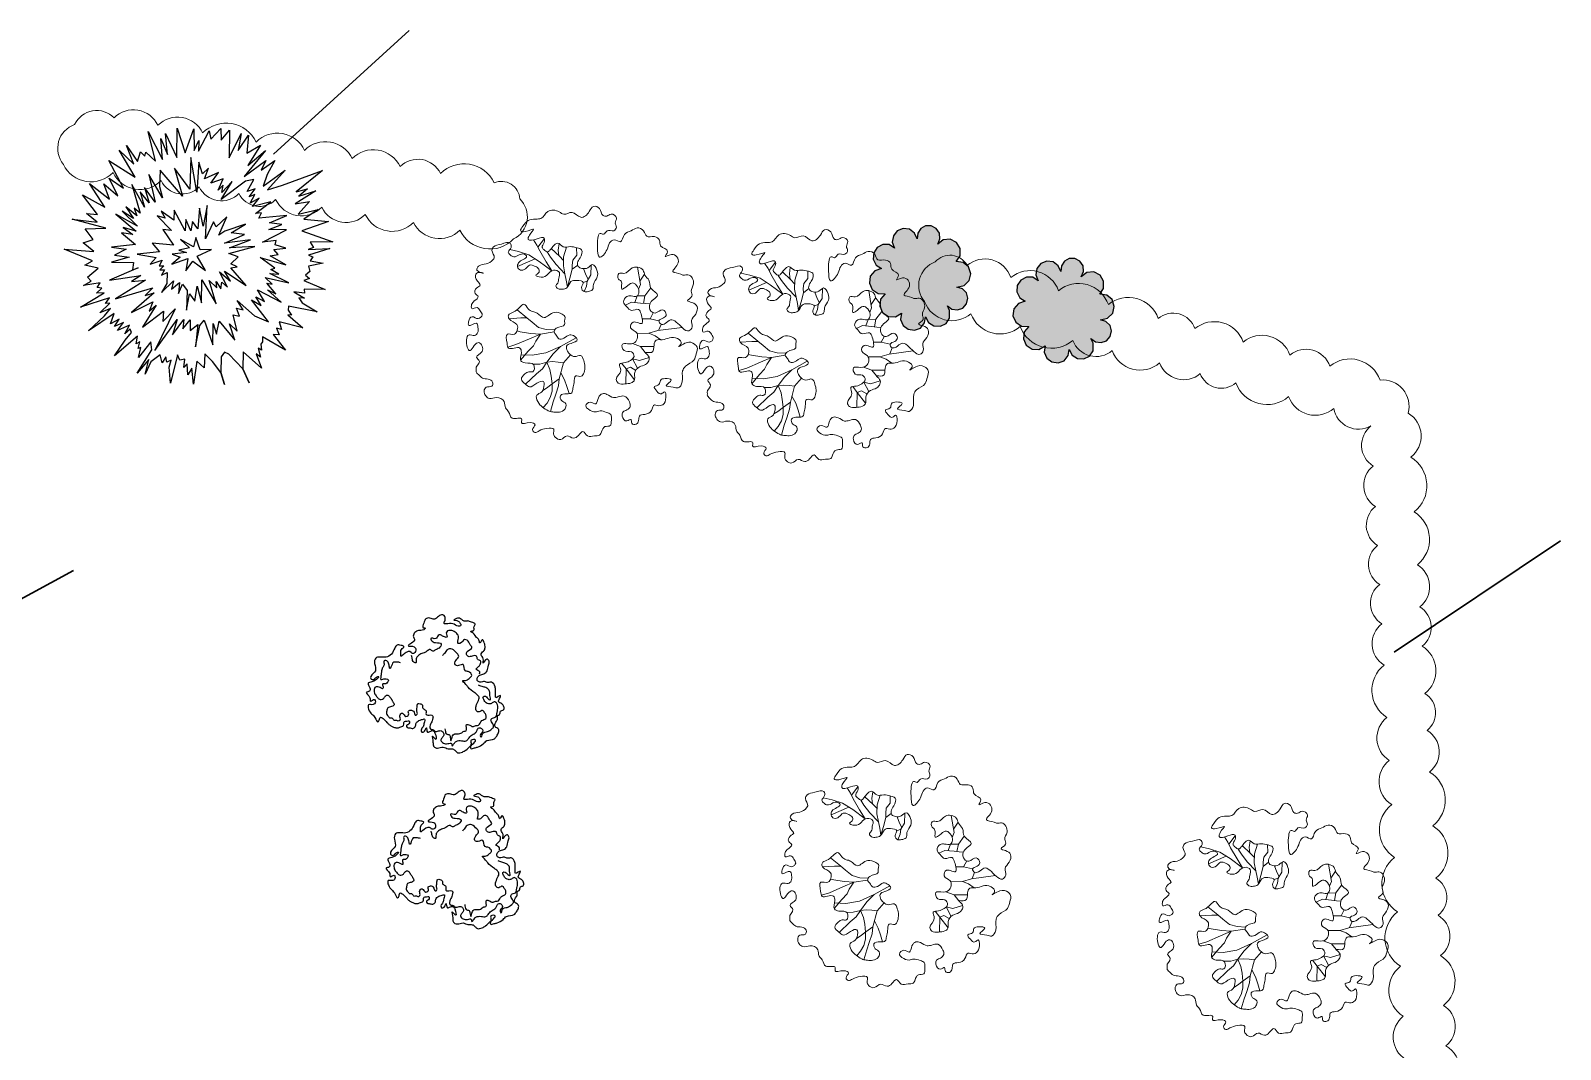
# Model space of a CAD drawing. Header units: metres. Extents: x 180 to 3220, y 13789 to 15035.
# Drawn here: x 735.96 to 752.69, y 14627.31 to 14638.44 of the extents above; entities that cross this region are included whole.
import ezdxf

# ---------------------------------------------------------------- set-up
doc = ezdxf.new("R2010")
doc.units = ezdxf.units.M
doc.header["$MEASUREMENT"] = 0
for name, color, linetype in [('!!!_1. Дендра_выноски_сохранить', 7, 'Continuous'), ('04 Дендроплан (существующие растения)', 7, 'Continuous'), ('04 Дендроплан (удаление)', 240, 'Continuous'), ('04 План (существующие кустарники)', 7, 'Continuous')]:
    doc.layers.add(name, color=color, linetype=linetype)

# ---------------------------------------------------------------- blocks, each defined once
blk = doc.blocks.new('A$Cb4aaf1f0')
at = {"layer": '04 Дендроплан (удаление)'}
h = blk.add_hatch(color=0, dxfattribs=at)
h.dxf.hatch_style = 1
h.paths.add_polyline_path([(0.394, 0.178), (0.394, 0.178), (0.436, 0.242), (0.436, 0.32), (0.397, 0.387), (0.33, 0.422), (0.253, 0.414), (0.192, 0.37), (0.217, 0.426), (0.211, 0.489), (0.177, 0.539), (0.122, 0.568), (0.06, 0.568), (0.008, 0.54), (-0.026, 0.489), (-0.033, 0.426), (-0.06, 0.49), (-0.116, 0.532), (-0.185, 0.541), (-0.25, 0.515), (-0.293, 0.46), (-0.304, 0.39), (-0.279, 0.326), (-0.339, 0.363), (-0.408, 0.366), (-0.47, 0.333), (-0.508, 0.273), (-0.512, 0.204), (-0.48, 0.14), (-0.423, 0.102), (-0.496, 0.077), (-0.545, 0.018), (-0.555, -0.058), (-0.523, -0.128), (-0.46, -0.17), (-0.383, -0.173), (-0.432, -0.233), (-0.441, -0.309), (-0.41, -0.379), (-0.346, -0.421), (-0.271, -0.424), (-0.203, -0.385), (-0.213, -0.455), (-0.185, -0.52), (-0.131, -0.562), (-0.061, -0.573), (0.004, -0.548), (0.048, -0.493), (0.06, -0.425), (0.093, -0.486), (0.151, -0.524), (0.221, -0.528), (0.283, -0.497), (0.322, -0.44), (0.322, -0.358), (0.298, -0.306), (0.348, -0.343), (0.409, -0.351), (0.467, -0.33), (0.508, -0.284), (0.522, -0.223), (0.506, -0.164), (0.462, -0.119), (0.403, -0.1), (0.48, -0.084), (0.535, -0.03), (0.553, 0.044), (0.53, 0.119), (0.47, 0.168)])
at = {"layer": '04 Дендроплан (удаление)', "flags": 128}
blk.add_lwpolyline([(0.394, 0.178), (0.394, 0.178), (0.436, 0.242), (0.436, 0.32), (0.397, 0.387), (0.33, 0.422), (0.253, 0.414), (0.192, 0.37), (0.217, 0.426), (0.211, 0.489), (0.177, 0.539), (0.122, 0.568), (0.06, 0.568), (0.008, 0.54), (-0.026, 0.489), (-0.033, 0.426), (-0.06, 0.49), (-0.116, 0.532), (-0.185, 0.541), (-0.25, 0.515), (-0.293, 0.46), (-0.304, 0.39), (-0.279, 0.326), (-0.339, 0.363), (-0.408, 0.366), (-0.47, 0.333), (-0.508, 0.273), (-0.512, 0.204), (-0.48, 0.14), (-0.423, 0.102), (-0.496, 0.077), (-0.545, 0.018), (-0.555, -0.058), (-0.523, -0.128), (-0.46, -0.17), (-0.383, -0.173), (-0.432, -0.233), (-0.441, -0.309), (-0.41, -0.379), (-0.346, -0.421), (-0.271, -0.424), (-0.203, -0.385), (-0.213, -0.455), (-0.185, -0.52), (-0.131, -0.562), (-0.061, -0.573), (0.004, -0.548), (0.048, -0.493), (0.06, -0.425), (0.093, -0.486), (0.151, -0.524), (0.221, -0.528), (0.283, -0.497), (0.322, -0.44), (0.322, -0.358), (0.298, -0.306), (0.348, -0.343), (0.409, -0.351), (0.467, -0.33), (0.508, -0.284), (0.522, -0.223), (0.506, -0.164), (0.462, -0.119), (0.403, -0.1), (0.48, -0.084), (0.535, -0.03), (0.553, 0.044), (0.53, 0.119), (0.47, 0.168)], close=True, dxfattribs=at)
blk = doc.blocks.new('Лиственное дерево существующее')
at = {"color": 114, "lineweight": 0}
for p, q in [((-0.799, 1.368), (-0.859, 1.458)), ((-0.751, 1.267), (-0.799, 1.368)), ((-0.782, 1.333), (-0.669, 1.479)), ((-0.427, 1.275), (-0.411, 1.393)), ((-1.275, 1.287), (-1.119, 1.252)), ((-0.829, 1.124), (-1.138, 0.99)), ((-1.119, 1.252), (-0.938, 1.195)), ((-0.938, 1.195), (-0.761, 1.08)), ((-0.761, 1.08), (-0.541, 0.917)), ((-0.639, 1.076), (-0.751, 1.267)), ((-0.541, 0.917), (-0.639, 1.076)), ((-0.62, 1.247), (-0.563, 1.155)), ((-0.563, 1.155), (-0.46, 1.026)), ((-0.403, 1.17), (-0.548, 1.306)), ((-0.415, 1.181), (-0.427, 1.275)), ((-0.334, 1.1), (-0.403, 1.17)), ((-0.337, 1.006), (-0.332, 1.162)), ((-0.332, 1.162), (-0.28, 1.33)), ((-0.183, 1.016), (-0.173, 1.105)), ((-0.173, 1.105), (-0.103, 1.192)), ((-0.103, 1.192), (-0.105, 1.321)), ((-0.46, 1.026), (-0.309, 0.866)), ((-0.309, 0.866), (-0.337, 1.006)), ((-0.285, 0.754), (-0.309, 0.866)), ((-0.221, 0.786), (-0.18, 0.943)), ((-0.18, 0.943), (-0.183, 1.016)), ((-0.18, 0.943), (-0.086, 1.015)), ((0.058, 0.845), (0.018, 0.955)), ((0.098, 0.768), (0.058, 0.845)), ((0.08, 0.738), (0.145, 0.845)), ((0.145, 0.845), (0.151, 1.018)), ((1.012, 0.68), (0.961, 0.98)), ((1.002, 0.737), (1.083, 0.859)), ((-0.266, 0.631), (-0.285, 0.754)), ((-0.266, 0.631), (-0.221, 0.786)), ((0.011, 0.712), (0.08, 0.738)), ((0.027, 0.553), (0.067, 0.65)), ((0.067, 0.65), (0.08, 0.738)), ((0.98, 0.595), (1.012, 0.68)), ((1.191, 0.617), (1.088, 0.479)), ((0.748, 0.317), (0.854, 0.368)), ((0.854, 0.368), (1.012, 0.353)), ((0.912, 0.363), (0.952, 0.477)), ((1.088, 0.479), (0.952, 0.477)), ((1.012, 0.353), (1.103, 0.344)), ((1.088, 0.479), (1.064, 0.348)), ((1.103, 0.344), (1.176, 0.338)), ((-1.081, 0.093), (-1.287, 0.08)), ((-0.976, 0.096), (-1.147, 0.235)), ((-0.973, 0.093), (-1.081, 0.093)), ((-0.885, 0.021), (-0.976, 0.096)), ((-0.772, -0.073), (-0.885, 0.021)), ((1.044, 0.078), (1.18, 0.078)), ((1.18, 0.078), (1.236, 0.183)), ((1.18, 0.078), (1.336, 0.043)), ((-1.091, -0.147), (-1.147, -0.134)), ((-0.91, -0.179), (-1.091, -0.147)), ((-0.739, -0.188), (-0.931, -0.27)), ((-0.739, -0.188), (-0.91, -0.179)), ((-0.739, -0.188), (-0.821, -0.312)), ((-0.638, -0.11), (-0.772, -0.073)), ((-0.5, -0.151), (-0.739, -0.188)), ((-0.489, -0.116), (-0.638, -0.11)), ((-0.113, -0.252), (-0.386, -0.406)), ((0.953, -0.18), (1.158, -0.176)), ((1.158, -0.176), (1.317, -0.128)), ((1.158, -0.176), (1.267, -0.218)), ((1.267, -0.218), (1.367, -0.287)), ((1.317, -0.128), (1.739, -0.074)), ((1.328, -0.127), (1.373, -0.019)), ((-1.169, -0.374), (-1.309, -0.418)), ((-0.931, -0.27), (-1.169, -0.374)), ((-0.95, -0.489), (-1.084, -0.647)), ((-0.86, -0.395), (-0.95, -0.489)), ((-0.641, -0.519), (-0.882, -0.56)), ((-0.821, -0.312), (-0.86, -0.395)), ((-0.386, -0.406), (-0.641, -0.519)), ((-0.514, -0.534), (-0.624, -0.681)), ((-0.386, -0.406), (-0.514, -0.534)), ((0.87, -0.356), (1.013, -0.408)), ((1.013, -0.408), (1.247, -0.408)), ((1.013, -0.408), (1.096, -0.512)), ((-0.882, -0.56), (-1.076, -0.551)), ((-0.75, -0.714), (-0.864, -0.716)), ((-0.699, -0.796), (-0.804, -0.883)), ((-0.624, -0.681), (-0.75, -0.714)), ((-0.624, -0.681), (-0.699, -0.796)), ((-0.525, -0.67), (-0.624, -0.681)), ((-0.624, -0.681), (-0.572, -0.807)), ((-0.427, -0.678), (-0.525, -0.67)), ((-0.335, -0.691), (-0.427, -0.678)), ((-0.335, -0.691), (-0.408, -0.969)), ((-0.212, -0.551), (-0.335, -0.691)), ((0.682, -0.698), (0.762, -0.798)), ((0.762, -0.798), (0.755, -1.059)), ((0.762, -0.798), (0.835, -0.77)), ((0.762, -0.798), (0.907, -0.988)), ((0.835, -0.77), (0.929, -0.824)), ((0.873, -0.622), (0.961, -0.786)), ((0.873, -0.622), (0.993, -0.651)), ((0.993, -0.651), (1.163, -0.596)), ((-0.804, -0.883), (-0.997, -1.067)), ((-0.532, -1.058), (-0.629, -1.132)), ((-0.572, -0.807), (-0.55, -0.923)), ((-0.55, -0.923), (-0.535, -1.06)), ((-0.535, -1.06), (-0.535, -1.187)), ((-0.408, -0.969), (-0.532, -1.058)), ((-0.408, -0.969), (-0.422, -1.093)), ((-0.381, -0.865), (-0.316, -0.99)), ((-0.316, -0.99), (-0.275, -1.107)), ((-0.629, -1.132), (-0.696, -1.173)), ((-0.566, -1.298), (-0.622, -1.395)), ((-0.535, -1.187), (-0.566, -1.298)), ((-0.47, -1.242), (-0.515, -1.373)), ((-0.422, -1.093), (-0.47, -1.242)), ((-0.275, -1.107), (-0.238, -1.23)), ((-0.622, -1.395), (-0.691, -1.474)), ((-0.515, -1.373), (-0.564, -1.545))]:
    blk.add_line(p, q, dxfattribs=at)
for points, knots in [([(-1.863, -0.802), (-1.881, -0.757), (-1.747, -0.684), (-1.911, -0.574), (-1.692, -0.517), (-1.79, -0.294), (-1.907, -0.385), (-1.984, -0.55), (-2.059, -0.321), (-1.999, -0.175), (-1.894, -0.235), (-1.819, -0.16), (-1.828, -0.083), (-1.849, 0.055), (-2.007, -0.094), (-1.999, 0.047), (-1.938, 0.153), (-1.832, 0.046), (-1.733, 0.144), (-1.793, 0.214), (-1.838, 0.303), (-1.955, 0.22), (-1.946, 0.341), (-1.898, 0.392), (-1.788, 0.464), (-1.907, 0.519), (-1.872, 0.623), (-1.76, 0.663), (-1.864, 0.745), (-1.889, 0.84), (-1.824, 0.904), (-1.659, 0.854), (-1.891, 0.903), (-1.808, 1.034), (-1.683, 1.022), (-1.589, 1.081), (-1.522, 1.172), (-1.609, 1.251), (-1.548, 1.37), (-1.423, 1.371), (-1.266, 1.445), (-1.233, 1.311), (-1.326, 1.255), (-1.263, 1.188), (-1.194, 1.144), (-1.114, 1.199), (-1.035, 1.222), (-0.951, 1.163), (-1.052, 1.106), (-1.123, 1.075), (-1.151, 0.983), (-1.088, 0.91), (-0.99, 0.942), (-0.937, 1.041), (-0.833, 0.999), (-0.758, 0.957), (-0.756, 0.875), (-0.858, 0.837), (-0.695, 0.783), (-0.611, 0.852), (-0.527, 0.951), (-0.375, 0.902), (-0.426, 0.79), (-0.418, 0.708), (-0.488, 0.654), (-0.425, 0.592), (-0.354, 0.593), (-0.251, 0.613), (-0.225, 0.746), (-0.105, 0.754), (0.053, 0.733), (-0.044, 0.628), (0.019, 0.538), (0.099, 0.557), (0.195, 0.575), (0.173, 0.707), (0.273, 0.796), (0.262, 0.925), (0.181, 1.071), (0.093, 0.951), (-0.002, 0.952), (-0.083, 0.981), (-0.098, 1.072), (-0.033, 1.146), (0.02, 1.288), (-0.113, 1.322), (-0.213, 1.354), (-0.344, 1.304), (-0.427, 1.44), (-0.522, 1.344), (-0.56, 1.288), (-0.617, 1.228), (-0.671, 1.281), (-0.73, 1.337), (-0.664, 1.401), (-0.662, 1.525), (-0.806, 1.471), (-0.975, 1.423), (-0.933, 1.56), (-0.796, 1.69), (-0.974, 1.592), (-1.114, 1.604), (-1.027, 1.718), (-0.966, 1.811), (-0.835, 1.824), (-0.696, 1.818), (-0.625, 1.999), (-0.435, 1.978), (-0.317, 1.874), (-0.169, 1.993), (-0.037, 1.791), (0.118, 1.927), (0.171, 2.072), (0.331, 2.017), (0.32, 1.881), (0.433, 1.862), (0.5, 1.939), (0.63, 1.849), (0.551, 1.757), (0.61, 1.682), (0.54, 1.583), (0.423, 1.658), (0.38, 1.528), (0.285, 1.601), (0.255, 1.442), (0.259, 1.344), (0.267, 1.066), (0.442, 1.277), (0.452, 1.397), (0.554, 1.491), (0.691, 1.367), (0.706, 1.583), (0.847, 1.604), (0.949, 1.69), (1.08, 1.634), (1.107, 1.482), (1.251, 1.539), (1.364, 1.464), (1.332, 1.318), (1.543, 1.296), (1.4, 1.122), (1.6, 1.263), (1.746, 1.049), (1.497, 0.884), (1.694, 0.879), (1.77, 0.828), (1.885, 0.882), (1.984, 0.691), (1.87, 0.579), (1.951, 0.461), (1.781, 0.392), (1.935, 0.365), (2.026, 0.299), (1.993, 0.151), (1.874, 0.063), (1.942, -0.057), (1.852, -0.164), (1.705, -0.058), (1.57, 0.123), (1.46, -0.006), (1.368, -0.037), (1.309, 0.063), (1.418, 0.081), (1.488, 0.156), (1.387, 0.288), (1.293, 0.151), (1.168, 0.211), (1.158, 0.338), (1.232, 0.414), (1.37, 0.508), (1.152, 0.589), (1.19, 0.754), (1.08, 0.827), (1.07, 0.942), (0.965, 0.989), (0.834, 0.976), (0.764, 0.841), (0.611, 0.902), (0.608, 0.768), (0.711, 0.734), (0.641, 0.537), (0.789, 0.661), (0.881, 0.732), (0.967, 0.639), (0.997, 0.553), (0.953, 0.449), (0.855, 0.484), (0.758, 0.479), (0.688, 0.371), (0.775, 0.293), (0.847, 0.19), (0.983, 0.282), (1.029, 0.149), (1.046, 0.081), (1.054, -0.055), (0.876, 0.088), (0.805, -0.111), (0.954, -0.136), (0.971, -0.254), (0.916, -0.36), (0.806, -0.365), (0.663, -0.342), (0.715, -0.526), (0.851, -0.462), (0.924, -0.585), (0.833, -0.657), (0.756, -0.694), (0.608, -0.696), (0.717, -0.859), (0.553, -0.942), (0.629, -1.071), (0.741, -1.059), (0.834, -1.056), (0.93, -0.996), (0.884, -0.867), (0.981, -0.75), (1.119, -0.739), (1.208, -0.591), (1.044, -0.489), (1.259, -0.545), (1.236, -0.392), (1.278, -0.271), (1.407, -0.301), (1.52, -0.244), (1.647, -0.243), (1.757, -0.342), (1.628, -0.447), (1.834, -0.304), (1.938, -0.341), (2.024, -0.427), (1.983, -0.534), (1.959, -0.679), (1.81, -0.72), (1.719, -0.862), (1.775, -0.997), (1.685, -1.157), (1.583, -1.102), (1.385, -1.113), (1.618, -0.979), (1.443, -0.96), (1.345, -0.98), (1.358, -1.093), (1.215, -1.09), (1.3, -1.192), (1.368, -1.263), (1.45, -1.161), (1.466, -1.327), (1.427, -1.431), (1.321, -1.45), (1.23, -1.407), (1.216, -1.557), (1.107, -1.596), (0.975, -1.601), (0.989, -1.703), (0.947, -1.778), (0.841, -1.769), (0.866, -1.645), (0.75, -1.749), (0.684, -1.637), (0.696, -1.538), (0.781, -1.521), (0.846, -1.457), (0.816, -1.355), (0.745, -1.251), (0.631, -1.287), (0.523, -1.314), (0.445, -1.241), (0.335, -1.218), (0.262, -1.295), (0.252, -1.455), (0.133, -1.345), (0.026, -1.44), (0.118, -1.522), (0.208, -1.565), (0.318, -1.52), (0.405, -1.554), (0.514, -1.588), (0.498, -1.691), (0.507, -1.814), (0.369, -1.786), (0.336, -1.883), (0.301, -1.974), (0.195, -1.957), (0.081, -2.01), (0.01, -1.844), (-0.069, -1.968), (-0.163, -2.035), (-0.279, -1.927), (-0.37, -2.065), (-0.477, -2.008), (-0.522, -1.934), (-0.473, -1.822), (-0.649, -1.838), (-0.74, -1.86), (-0.831, -1.93), (-0.905, -1.848), (-0.791, -1.771), (-0.94, -1.709), (-1.095, -1.791), (-1.036, -1.621), (-1.266, -1.715), (-1.272, -1.547), (-1.369, -1.482), (-1.348, -1.343), (-1.503, -1.274), (-1.621, -1.34), (-1.705, -1.268), (-1.734, -1.19), (-1.693, -1.089), (-1.578, -1.13), (-1.56, -1.01), (-1.655, -0.965), (-1.758, -0.976), (-1.811, -0.902), (-1.875, -0.857), (-1.857, -0.816), (-1.863, -0.802)], [0, 0, 0, 0, 0.144623, 0.231167, 0.368861, 0.533358, 0.626687, 0.740408, 0.935226, 1.031861, 1.128241, 1.198256, 1.294402, 1.368689, 1.507955, 1.574673, 1.679777, 1.79119, 1.883627, 1.959993, 2.039207, 2.131319, 2.201489, 2.277769, 2.379891, 2.45347, 2.54984, 2.629417, 2.713756, 2.836131, 2.877797, 2.974434, 3.098533, 3.174839, 3.310795, 3.448506, 3.489216, 3.62255, 3.689433, 3.833718, 3.988827, 4.05943, 4.152735, 4.217846, 4.281087, 4.383199, 4.466591, 4.525335, 4.60464, 4.706041, 4.777196, 4.850967, 4.941557, 5.035937, 5.13954, 5.219117, 5.28068, 5.339424, 5.435055, 5.564599, 5.681514, 5.792988, 5.892227, 5.976975, 6.036908, 6.095646, 6.173749, 6.252212, 6.380922, 6.484525, 6.602635, 6.692872, 6.777965, 6.844717, 6.928444, 7.02051, 7.167213, 7.282, 7.407383, 7.507264, 7.609206, 7.678412, 7.741177, 7.842553, 7.980652, 8.063007, 8.187574, 8.307662, 8.420868, 8.524456, 8.606097, 8.65359, 8.733663, 8.78115, 8.875736, 8.947733, 9.070923, 9.223371, 9.297752, 9.425798, 9.577891, 9.656402, 9.742281, 9.880076, 10.010368, 10.101704, 10.271449, 10.469408, 10.556507, 10.704089, 10.878467, 11.055291, 11.171089, 11.284149, 11.417731, 11.482645, 11.567427, 11.68373, 11.77169, 11.843492, 11.921933, 12.039354, 12.124248, 12.185085, 12.279334, 12.442083, 12.611011, 12.797738, 12.921046, 13.015017, 13.129765, 13.27535, 13.406716, 13.521304, 13.644281, 13.753137, 13.886642, 13.991763, 14.093139, 14.248215, 14.338926, 14.451134, 14.636917, 14.813923, 14.953979, 15.006047, 15.083831, 15.270441, 15.402543, 15.48891, 15.598301, 15.682028, 15.794092, 15.927518, 16.058446, 16.173604, 16.260996, 16.378012, 16.633999, 16.747204, 16.817387, 16.885538, 16.980265, 17.054418, 17.157369, 17.299589, 17.380857, 17.502298, 17.608515, 17.708493, 17.875073, 18.018008, 18.132164, 18.220812, 18.330672, 18.42764, 18.594846, 18.685597, 18.781631, 18.83834, 18.974753, 19.095535, 19.196942, 19.302834, 19.396624, 19.471771, 19.573189, 19.64865, 19.757506, 19.853667, 19.959896, 20.083661, 20.173311, 20.285247, 20.335982, 20.497146, 20.604648, 20.73546, 20.822811, 20.919446, 21.052361, 21.138111, 21.251311, 21.378508, 21.468801, 21.559641, 21.663684, 21.760796, 21.866457, 22.044178, 22.114637, 22.23047, 22.341438, 22.400666, 22.529106, 22.668332, 22.783263, 22.938439, 23.01956, 23.126312, 23.267144, 23.355432, 23.45979, 23.589203, 23.728577, 23.835857, 23.898351, 24.043906, 24.189962, 24.256212, 24.371649, 24.490581, 24.67199, 24.766696, 24.956099, 25.083087, 25.169948, 25.292933, 25.419422, 25.526836, 25.615518, 25.691414, 25.778638, 25.869312, 25.961297, 26.024928, 26.121298, 26.263466, 26.360434, 26.407027, 26.517617, 26.650303, 26.74818, 26.826653, 26.905094, 26.978885, 27.046871, 27.126191, 27.241376, 27.314599, 27.389769, 27.472839, 27.551312, 27.683547, 27.788448, 27.871841, 27.999501, 28.077604, 28.175679, 28.291585, 28.394565, 28.492933, 28.567087, 28.697918, 28.77954, 28.894137, 28.975271, 29.07451, 29.169691, 29.264917, 29.370694, 29.435998, 29.525045, 29.645134, 29.756428, 29.862319, 29.956635, 30.074745, 30.200153, 30.306664, 30.366297, 30.449133, 30.570729, 30.713328, 30.79014, 30.852634, 30.945669, 31.037541, 31.189615, 31.243213, 31.410359, 31.536232, 31.621622, 31.733558, 31.886269, 32.00739, 32.09115, 32.172123, 32.250875, 32.347965, 32.418568, 32.512539, 32.612542, 32.705135, 32.769699, 32.813194, 32.813194, 32.813194, 32.813194]), ([(-0.602, -1.531), (-0.637, -1.511), (-0.708, -1.467), (-0.788, -1.386), (-0.835, -1.244), (-0.712, -1.219), (-0.678, -1.13), (-0.654, -0.981), (-0.819, -1.048), (-0.915, -1.145), (-1.007, -1.056), (-1.104, -0.978), (-1.018, -0.888), (-0.949, -0.836), (-0.841, -0.875), (-0.83, -0.671), (-0.981, -0.711), (-1.12, -0.654), (-1.057, -0.535), (-1.096, -0.37), (-1.312, -0.5), (-1.319, -0.325), (-1.366, -0.145), (-1.189, -0.222), (-1.133, -0.117), (-1.133, 0.017), (-1.282, 0.029), (-1.313, 0.162), (-1.188, 0.195), (-1.12, 0.258), (-1.017, 0.368), (-0.96, 0.246), (-0.88, 0.2), (-0.773, 0.186), (-0.694, 0.064), (-0.588, 0.147), (-0.489, 0.209), (-0.378, 0.177), (-0.291, 0.112), (-0.324, 0.045), (-0.292, -0.066), (-0.449, -0.048), (-0.518, -0.154), (-0.453, -0.207), (-0.425, -0.292), (-0.309, -0.266), (-0.239, -0.183), (-0.144, -0.218), (-0.058, -0.305), (-0.195, -0.348), (-0.301, -0.387), (-0.272, -0.491), (-0.218, -0.55), (-0.136, -0.606), (-0.023, -0.531), (0.024, -0.659), (0.046, -0.756), (0.034, -0.851), (-0.017, -0.955), (-0.152, -0.883), (-0.141, -1.045), (-0.171, -1.124), (-0.178, -1.235), (-0.287, -1.228), (-0.413, -1.238), (-0.379, -1.369), (-0.286, -1.387), (-0.29, -1.469), (-0.332, -1.538), (-0.429, -1.563), (-0.519, -1.55), (-0.579, -1.545), (-0.602, -1.531)], [0, 0, 0, 0, 0.119147, 0.244704, 0.355195, 0.456841, 0.525213, 0.64652, 0.761794, 0.906015, 0.999107, 1.102214, 1.21292, 1.287506, 1.35766, 1.479239, 1.62773, 1.713089, 1.858081, 1.936445, 2.136108, 2.227757, 2.383509, 2.506371, 2.592801, 2.687321, 2.856666, 2.919037, 3.017629, 3.155387, 3.246677, 3.353704, 3.442539, 3.52579, 3.669986, 3.756325, 3.869148, 4.011227, 4.081037, 4.138722, 4.206699, 4.365743, 4.440415, 4.505889, 4.585073, 4.671725, 4.788569, 4.878809, 4.948708, 5.073582, 5.166391, 5.253695, 5.327262, 5.415765, 5.519566, 5.621336, 5.725491, 5.831081, 5.911981, 6.005594, 6.125346, 6.227321, 6.306075, 6.391977, 6.508685, 6.596002, 6.686109, 6.737432, 6.809051, 6.915906, 7.005912, 7.085383, 7.085383, 7.085383, 7.085383])]:
    blk.add_open_spline(points, degree=3, knots=knots, dxfattribs=at)
blk = doc.blocks.new('Ель существующая на участке')
at = {"color": 114}
for p, q in [((-0.45, 1.669), (-0.445, 2.184)), ((-0.445, 2.184), (-0.306, 1.755)), ((-0.306, 1.755), (-0.154, 2.172)), ((-0.154, 2.172), (-0.149, 1.793)), ((0.143, 1.993), (0.32, 2.176)), ((0.32, 2.176), (0.325, 1.974)), ((0.325, 1.974), (0.467, 2.151)), ((0.467, 2.151), (0.464, 1.664)), ((-1.333, 1.879), (-1.139, 1.603)), ((-1.206, 1.556), (-1.333, 1.879)), ((-0.954, 2.125), (-0.702, 1.636)), ((-0.824, 1.608), (-0.954, 2.125)), ((-0.733, 2.004), (-0.616, 1.724)), ((-0.702, 1.636), (-0.733, 2.004)), ((-0.65, 2.092), (-0.45, 1.669)), ((-0.616, 1.724), (-0.65, 2.092)), ((-0.149, 1.793), (-0.066, 1.965)), ((-0.074, 1.78), (0.112, 2.139)), ((-0.066, 1.965), (-0.074, 1.78)), ((0.112, 2.139), (0.143, 1.993)), ((0.464, 1.664), (0.671, 2.09)), ((0.671, 2.09), (0.622, 1.794)), ((0.622, 1.794), (0.804, 2.062)), ((0.804, 2.062), (0.771, 1.744)), ((0.771, 1.744), (1.012, 1.885)), ((1.012, 1.885), (0.79, 1.528)), ((-1.644, 1.621), (-1.179, 1.325)), ((-1.386, 1.137), (-1.644, 1.621)), ((-1.458, 1.799), (-1.206, 1.556)), ((-1.179, 1.325), (-1.458, 1.799)), ((-1.139, 1.603), (-1.09, 1.769)), ((-1.09, 1.769), (-1.009, 1.694)), ((-1.009, 1.694), (-0.993, 1.763)), ((-0.993, 1.763), (-0.824, 1.608)), ((-0.205, 1.668), (-0.225, 1.119)), ((-0.102, 1.066), (-0.205, 1.668)), ((1.1, 1.794), (0.724, 1.337)), ((0.724, 1.337), (1.104, 1.616)), ((0.79, 1.528), (1.1, 1.794)), ((1.024, 1.447), (1.264, 1.616)), ((1.104, 1.616), (1.024, 1.447)), ((1.264, 1.616), (1.126, 1.375)), ((-0.939, 1.373), (-0.833, 0.89)), ((-0.702, 0.968), (-0.939, 1.373)), ((-0.745, 1.451), (-0.755, 1.166)), ((-0.352, 0.993), (-0.745, 1.451)), ((-0.492, 1.486), (-0.352, 0.993)), ((-0.225, 1.119), (-0.492, 1.486)), ((-0.069, 1.59), (-0.102, 1.066)), ((-0.001, 1.383), (-0.069, 1.59)), ((0.104, 1.486), (-0.001, 1.383)), ((0.031, 1.295), (0.104, 1.486)), ((0.278, 1.406), (0.031, 1.295)), ((0.142, 1.222), (0.278, 1.406)), ((1.057, 1.168), (1.444, 1.447)), ((1.126, 1.375), (1.057, 1.168)), ((1.444, 1.447), (1.137, 1.107)), ((1.394, 1.187), (2.098, 1.444)), ((2.098, 1.444), (1.636, 1.071)), ((-1.979, 1.214), (-1.627, 0.943)), ((-1.71, 0.802), (-1.979, 1.214)), ((-1.73, 1.211), (-1.483, 0.998)), ((-1.627, 0.943), (-1.73, 1.211)), ((-1.633, 1.308), (-1.386, 1.137)), ((-1.483, 0.998), (-1.633, 1.308)), ((-1.241, 1.197), (-1.093, 0.695)), ((-1.017, 0.804), (-1.241, 1.197)), ((-1.015, 1.144), (-0.937, 0.877)), ((-0.833, 0.89), (-1.015, 1.144)), ((-0.755, 1.166), (-0.702, 0.968)), ((0.356, 1.3), (0.142, 1.222)), ((0.271, 1.101), (0.356, 1.3)), ((0.359, 1.187), (0.271, 1.101)), ((0.747, 1.255), (0.324, 0.935)), ((0.324, 0.935), (0.515, 1.252)), ((0.515, 1.252), (0.336, 1.059)), ((0.336, 1.059), (0.359, 1.187)), ((0.898, 1.288), (0.747, 1.255)), ((0.777, 1.079), (0.898, 1.288)), ((0.918, 1.121), (0.777, 1.079)), ((0.812, 0.983), (0.918, 1.121)), ((1.137, 1.107), (1.394, 1.187)), ((1.979, 1.09), (1.617, 0.86)), ((1.636, 1.071), (1.832, 1.121)), ((1.832, 1.121), (1.683, 0.996)), ((1.683, 0.996), (1.979, 1.09)), ((-2.103, 1.018), (-1.71, 0.802)), ((-1.84, 0.677), (-2.103, 1.018)), ((-1.343, 0.809), (-1.212, 0.602)), ((-1.154, 0.652), (-1.343, 0.809)), ((-1.095, 1.068), (-1.017, 0.804)), ((-0.937, 0.877), (-1.095, 1.068)), ((0.077, 0.83), (0.006, 0.472)), ((0.049, 0.246), (0.077, 0.83)), ((0.91, 1.021), (0.812, 0.983)), ((0.832, 0.87), (0.91, 1.021)), ((0.988, 0.96), (0.832, 0.87)), ((0.873, 0.814), (0.988, 0.96)), ((1.192, 0.897), (0.873, 0.814)), ((0.925, 0.691), (1.192, 0.897)), ((1.617, 0.86), (1.866, 0.902)), ((1.866, 0.902), (1.669, 0.681)), ((-2.28, 0.59), (-1.846, 0.542)), ((-1.694, 0.435), (-2.28, 0.59)), ((-2.034, 0.694), (-1.84, 0.677)), ((-1.846, 0.542), (-2.034, 0.694)), ((-1.521, 0.678), (-1.166, 0.383)), ((-1.139, 0.469), (-1.521, 0.678)), ((-1.406, 0.73), (-1.139, 0.469)), ((-1.212, 0.602), (-1.406, 0.73)), ((-1.199, 0.786), (-1.154, 0.652)), ((-1.093, 0.695), (-1.199, 0.786)), ((-0.795, 0.653), (-0.543, 0.395)), ((-0.653, 0.608), (-0.795, 0.653)), ((-0.724, 0.734), (-0.653, 0.608)), ((-0.505, 0.573), (-0.724, 0.734)), ((-0.501, 0.75), (-0.505, 0.573)), ((-0.307, 0.389), (-0.501, 0.75)), ((-0.294, 0.585), (-0.307, 0.389)), ((-0.207, 0.389), (-0.294, 0.585)), ((-0.175, 0.553), (-0.207, 0.389)), ((-0.087, 0.421), (-0.175, 0.553)), ((-0.055, 0.785), (-0.087, 0.421)), ((0.006, 0.472), (-0.055, 0.785)), ((0.188, 0.546), (0.049, 0.246)), ((0.239, 0.459), (0.188, 0.546)), ((0.423, 0.633), (0.239, 0.459)), ((0.281, 0.31), (0.423, 0.633)), ((1.031, 0.704), (0.925, 0.691)), ((0.981, 0.61), (1.031, 0.704)), ((1.472, 0.656), (0.981, 0.61)), ((0.981, 0.61), (0.981, 0.61)), ((1.167, 0.527), (1.472, 0.656)), ((1.669, 0.681), (2.023, 0.761)), ((2.204, 0.55), (1.733, 0.387)), ((2.023, 0.761), (1.772, 0.591)), ((1.772, 0.591), (2.204, 0.55)), ((-2.053, 0.424), (-1.694, 0.435)), ((-1.918, 0.239), (-2.053, 0.424)), ((-1.421, 0.353), (-1.174, 0.147)), ((-1.219, 0.323), (-1.421, 0.353)), ((-1.388, 0.449), (-1.219, 0.323)), ((-1.166, 0.383), (-1.388, 0.449)), ((-0.695, 0.411), (-0.511, 0.137)), ((-0.543, 0.395), (-0.695, 0.411)), ((-0.122, 0.27), (-0.163, 0.107)), ((-0.046, 0.057), (-0.122, 0.27)), ((0.388, 0.381), (0.281, 0.31)), ((0.381, 0.175), (0.73, 0.323)), ((0.749, 0.507), (0.388, 0.381)), ((0.501, 0.355), (0.749, 0.507)), ((0.73, 0.323), (0.501, 0.355)), ((1.049, 0.19), (1.464, 0.404)), ((1.155, 0.412), (1.386, 0.5)), ((1.464, 0.404), (1.155, 0.412)), ((1.386, 0.5), (1.167, 0.527)), ((1.733, 0.387), (2.278, 0.199)), ((-2.424, 0.067), (-1.904, 0.026)), ((-1.929, -0.137), (-2.424, 0.067)), ((-2.092, 0.181), (-1.918, 0.239)), ((-1.904, 0.026), (-2.092, 0.181)), ((-1.174, 0.147), (-1.592, 0.101)), ((-1.592, 0.101), (-1.34, 0.07)), ((-1.34, 0.07), (-1.544, -0.038)), ((-0.756, 0.024), (-1.147, -0.022)), ((-0.885, 0.173), (-0.756, 0.024)), ((-0.511, 0.137), (-0.885, 0.173)), ((-0.282, 0.008), (-0.534, -0.017)), ((-0.231, 0.092), (-0.414, 0.051)), ((-0.414, 0.051), (-0.282, 0.008)), ((-0.389, 0.239), (-0.231, 0.092)), ((-0.163, 0.107), (-0.389, 0.239)), ((-0.097, -0.053), (0.153, 0.062)), ((0.153, 0.062), (-0.046, 0.057)), ((0.836, 0.23), (0.381, 0.175)), ((0.459, -0.006), (0.914, 0.117)), ((0.468, 0.094), (0.836, 0.23)), ((0.914, 0.117), (0.468, 0.094)), ((1.288, 0.22), (1.049, 0.19)), ((1.245, 0.061), (1.454, 0.084)), ((1.321, -0.024), (1.245, 0.061)), ((1.27, 0.142), (1.288, 0.22)), ((1.454, 0.084), (1.27, 0.142)), ((1.941, 0.099), (1.844, 0.063)), ((1.844, 0.063), (2.223, 0.08)), ((2.223, 0.08), (1.849, -0.039)), ((2.278, 0.199), (1.882, 0.19)), ((1.882, 0.19), (1.941, 0.099)), ((-2.062, -0.212), (-1.929, -0.137)), ((-1.829, -0.266), (-2.062, -0.212)), ((-2.017, -0.423), (-1.829, -0.266)), ((-1.131, -0.256), (-1.632, -0.471)), ((-1.284, -0.072), (-1.597, -0.159)), ((-1.597, -0.159), (-1.207, -0.167)), ((-1.544, -0.038), (-1.284, -0.072)), ((-1.207, -0.167), (-1.229, -0.294)), ((-1.229, -0.294), (-1.131, -0.256)), ((-1.147, -0.022), (-0.815, -0.077)), ((-0.815, -0.077), (-0.921, -0.193)), ((-0.921, -0.193), (-0.711, -0.122)), ((-0.711, -0.122), (-0.76, -0.222)), ((-0.76, -0.222), (-0.682, -0.222)), ((-0.682, -0.222), (-0.747, -0.296)), ((-0.394, -0.07), (-0.539, -0.197)), ((-0.539, -0.197), (-0.259, -0.096)), ((-0.534, -0.017), (-0.394, -0.07)), ((-0.259, -0.096), (-0.294, -0.308)), ((-0.294, -0.308), (-0.172, -0.142)), ((-0.259, -0.096), (-0.259, -0.096)), ((-0.172, -0.142), (0.051, -0.307)), ((-0.172, -0.142), (-0.172, -0.142)), ((0.051, -0.307), (-0.097, -0.053)), ((0.62, -0.067), (0.459, -0.006)), ((0.491, -0.257), (0.601, -0.241)), ((0.761, -0.568), (0.491, -0.257)), ((0.494, -0.19), (0.62, -0.067)), ((0.601, -0.241), (0.494, -0.19)), ((1.004, -0.077), (1.452, -0.208)), ((1.263, -0.264), (1.004, -0.077)), ((1.18, -0.047), (1.321, -0.024)), ((1.452, -0.208), (1.18, -0.047)), ((1.193, -0.287), (1.263, -0.264)), ((1.849, -0.039), (1.93, -0.068)), ((2.11, -0.176), (1.85, -0.231)), ((1.85, -0.231), (1.874, -0.325)), ((1.93, -0.068), (1.883, -0.137)), ((1.883, -0.137), (2.11, -0.176)), ((-2.084, -0.565), (-1.951, -0.49)), ((-1.79, -0.523), (-2.084, -0.565)), ((-1.951, -0.49), (-2.017, -0.423)), ((-1.843, -0.6), (-1.79, -0.523)), ((-1.632, -0.471), (-1.083, -0.395)), ((-1.001, -0.471), (-1.3, -0.658)), ((-1.083, -0.395), (-1.244, -0.5)), ((-1.244, -0.5), (-1.001, -0.471)), ((-0.747, -0.296), (-0.669, -0.296)), ((-0.669, -0.296), (-0.721, -0.386)), ((-0.721, -0.386), (-0.621, -0.341)), ((-0.721, -0.689), (-0.508, -0.483)), ((-0.627, -0.534), (-0.721, -0.689)), ((-0.621, -0.341), (-0.627, -0.534)), ((-0.508, -0.483), (-0.547, -0.634)), ((-0.547, -0.634), (-0.408, -0.512)), ((-0.408, -0.512), (-0.424, -0.705)), ((-0.02, -0.868), (-0.013, -0.468)), ((-0.013, -0.468), (0.235, -0.887)), ((0.112, -0.481), (0.245, -0.61)), ((0.235, -0.887), (0.112, -0.481)), ((0.238, -0.497), (0.316, -0.623)), ((0.245, -0.61), (0.238, -0.497)), ((0.296, -0.326), (0.487, -0.494)), ((0.435, -0.597), (0.296, -0.326)), ((0.316, -0.623), (0.338, -0.51)), ((0.338, -0.51), (0.435, -0.597)), ((0.383, -0.317), (0.761, -0.568)), ((0.487, -0.494), (0.383, -0.317)), ((1.092, -0.425), (1.51, -0.521)), ((1.215, -0.543), (1.092, -0.425)), ((1.122, -0.526), (1.215, -0.543)), ((1.281, -0.71), (1.122, -0.526)), ((1.177, -0.357), (1.331, -0.37)), ((1.51, -0.521), (1.177, -0.357)), ((1.331, -0.37), (1.193, -0.287)), ((1.866, -0.442), (1.767, -0.477)), ((1.767, -0.477), (2.143, -0.635)), ((1.874, -0.325), (1.8, -0.386)), ((1.8, -0.386), (1.866, -0.442)), ((-2.136, -0.946), (-1.721, -0.697)), ((-1.627, -0.783), (-2.136, -0.946)), ((-1.857, -0.703), (-1.763, -0.614)), ((-1.721, -0.697), (-1.857, -0.703)), ((-1.763, -0.614), (-1.843, -0.6)), ((-1.699, -0.883), (-1.627, -0.783)), ((-1.525, -0.798), (-0.87, -0.607)), ((-1.3, -0.658), (-1.525, -0.798)), ((-0.85, -0.696), (-1.247, -1.042)), ((-0.87, -0.607), (-1.003, -0.741)), ((-1.003, -0.741), (-0.85, -0.696)), ((-0.424, -0.705), (-0.35, -0.541)), ((-0.35, -0.541), (-0.269, -0.654)), ((-0.269, -0.654), (-0.284, -0.997)), ((-0.284, -0.997), (-0.23, -0.71)), ((-0.23, -0.71), (-0.136, -0.839)), ((-0.136, -0.839), (-0.097, -0.578)), ((-0.097, -0.578), (-0.02, -0.868)), ((0.928, -0.766), (1.079, -0.845)), ((1.025, -0.914), (0.928, -0.766)), ((0.962, -0.64), (1.371, -0.86)), ((1.079, -0.845), (0.962, -0.64)), ((1.135, -0.642), (1.281, -0.71)), ((1.371, -0.86), (1.135, -0.642)), ((1.592, -0.677), (1.783, -0.791)), ((1.783, -0.702), (1.592, -0.677)), ((1.681, -0.785), (1.739, -0.871)), ((1.783, -0.791), (1.681, -0.785)), ((1.775, -0.632), (1.783, -0.702)), ((2.143, -0.635), (1.775, -0.632)), ((-1.547, -1.054), (-1.998, -1.361)), ((-1.799, -1.043), (-1.624, -0.877)), ((-1.61, -0.968), (-1.799, -1.043)), ((-1.718, -1.098), (-1.61, -0.968)), ((-1.624, -0.877), (-1.699, -0.883)), ((-1.612, -1.24), (-1.547, -1.054)), ((-1.247, -1.042), (-0.87, -0.854)), ((-0.812, -0.911), (-1.051, -1.294)), ((-1.051, -1.294), (-0.684, -1.017)), ((-0.87, -0.854), (-0.937, -1.013)), ((-0.937, -1.013), (-0.812, -0.911)), ((-0.481, -0.973), (-0.836, -1.706)), ((-0.695, -1.196), (-0.481, -0.973)), ((-0.684, -1.017), (-0.695, -1.196)), ((0.594, -0.964), (0.708, -0.992)), ((0.645, -1.105), (0.594, -0.964)), ((0.601, -0.829), (0.906, -1.096)), ((0.708, -0.992), (0.601, -0.829)), ((0.852, -0.816), (1.025, -0.914)), ((1.151, -1.2), (0.852, -0.816)), ((1.503, -0.926), (1.498, -1.001)), ((1.498, -1.001), (1.556, -1.084)), ((2.002, -1.026), (1.503, -0.926)), ((1.739, -0.871), (2.002, -1.026)), ((-1.998, -1.361), (-1.718, -1.098)), ((-1.461, -1.156), (-1.612, -1.24)), ((-1.541, -1.282), (-1.461, -1.156)), ((-1.386, -1.214), (-1.541, -1.282)), ((-1.488, -1.353), (-1.386, -1.214)), ((-1.282, -1.26), (-1.488, -1.353)), ((-1.359, -1.413), (-1.282, -1.26)), ((-1.271, -1.333), (-1.359, -1.413)), ((-1.244, -1.39), (-1.271, -1.333)), ((-0.836, -1.706), (-0.446, -1.162)), ((-0.528, -1.432), (-0.327, -1.162)), ((-0.446, -1.162), (-0.528, -1.432)), ((-0.327, -1.162), (-0.346, -1.322)), ((-0.346, -1.322), (-0.22, -1.168)), ((-0.22, -1.168), (-0.22, -1.354)), ((-0.22, -1.354), (-0.085, -1.247)), ((-0.085, -1.247), (-0.126, -1.64)), ((-0.126, -1.64), (-0.05, -1.266)), ((-0.05, -1.266), (0.025, -1.171)), ((0.025, -1.171), (0.179, -1.605)), ((0.179, -1.605), (0.182, -1.234)), ((0.182, -1.234), (0.242, -1.42)), ((0.242, -1.42), (0.286, -1.19)), ((0.286, -1.19), (0.563, -1.523)), ((0.472, -1.237), (0.604, -1.366)), ((0.563, -1.523), (0.472, -1.237)), ((0.532, -1.077), (0.645, -1.105)), ((0.604, -1.366), (0.532, -1.077)), ((0.906, -1.096), (1.151, -1.2)), ((1.29, -1.312), (1.337, -1.428)), ((1.378, -1.334), (1.29, -1.312)), ((1.337, -1.201), (1.378, -1.334)), ((1.755, -1.308), (1.337, -1.201)), ((1.492, -1.078), (1.755, -1.308)), ((1.556, -1.084), (1.492, -1.078)), ((-1.142, -1.451), (-1.543, -1.797)), ((-1.543, -1.797), (-1.355, -1.523)), ((-1.355, -1.523), (-1.244, -1.39)), ((-1.164, -1.589), (-1.142, -1.451)), ((-1.1, -1.553), (-1.164, -1.589)), ((-1.131, -1.669), (-1.1, -1.553)), ((-0.909, -1.551), (-1.122, -1.824)), ((-0.887, -1.689), (-0.909, -1.551)), ((1.049, -1.552), (1.019, -1.594)), ((1.019, -1.594), (1.032, -1.699)), ((1.046, -1.464), (1.049, -1.552)), ((1.448, -1.696), (1.046, -1.464)), ((1.232, -1.425), (1.448, -1.696)), ((1.337, -1.428), (1.232, -1.425)), ((-1.144, -2.101), (-0.887, -1.689)), ((-0.94, -1.858), (-1.144, -2.101)), ((-1.081, -1.65), (-1.131, -1.669)), ((-1.122, -1.824), (-1.081, -1.65)), ((-1.006, -2.115), (-0.94, -1.858)), ((-0.746, -1.777), (-0.909, -1.902)), ((-0.707, -1.921), (-0.746, -1.777)), ((-0.646, -1.813), (-0.707, -1.921)), ((-0.627, -1.91), (-0.646, -1.813)), ((-0.438, -1.78), (-0.56, -2.275)), ((-0.402, -1.871), (-0.438, -1.78)), ((-0.31, -1.852), (-0.402, -1.871)), ((-0.327, -1.999), (-0.31, -1.852)), ((0.036, -1.761), (0.024, -2.007)), ((0.174, -1.896), (0.036, -1.761)), ((0.326, -1.816), (0.315, -2.09)), ((0.382, -1.733), (0.326, -1.816)), ((0.459, -1.769), (0.382, -1.733)), ((0.705, -2.021), (0.459, -1.769)), ((0.708, -1.725), (0.705, -2.021)), ((1.032, -2.012), (0.708, -1.725)), ((0.938, -1.76), (1.032, -2.012)), ((1.01, -1.818), (0.938, -1.76)), ((0.972, -1.66), (1.01, -1.818)), ((1.032, -1.699), (0.972, -1.66)), ((-0.909, -1.902), (-1.006, -2.115)), ((-0.549, -1.874), (-0.627, -1.91)), ((-0.584, -1.996), (-0.549, -1.874)), ((-0.56, -2.275), (-0.584, -1.996)), ((-0.269, -1.935), (-0.327, -1.999)), ((-0.258, -2.126), (-0.269, -1.935)), ((-0.191, -2.01), (-0.258, -2.126)), ((-0.158, -2.292), (-0.191, -2.01)), ((-0.103, -1.888), (-0.158, -2.292)), ((0.024, -2.007), (-0.103, -1.888)), ((0.315, -2.09), (0.174, -1.896)), ((0.384, -2.3), (0.315, -2.09)), ((0.315, -2.09), (0.384, -2.3)), ((0.813, -2.267), (0.705, -2.021)), ((0.705, -2.021), (0.813, -2.267))]:
    blk.add_line(p, q, dxfattribs=at)
blk = doc.blocks.new('A$Cd2c5afdf')
at = {"layer": '04 Дендроплан (существующие растения)', "color": 114}
for points, start_tangent, end_tangent in [([(-0.616, -0.319), (-0.631, -0.351), (-0.647, -0.371), (-0.678, -0.324), (-0.711, -0.286), (-0.748, -0.232), (-0.749, -0.185), (-0.699, -0.182), (-0.674, -0.152), (-0.683, -0.126), (-0.726, -0.143), (-0.733, -0.108), (-0.773, -0.048), (-0.739, -0.035), (-0.734, 0.003), (-0.754, 0.051), (-0.711, 0.067), (-0.641, 0.116), (-0.637, 0.123), (-0.647, 0.125), (-0.693, 0.092), (-0.724, 0.103), (-0.723, 0.125), (-0.674, 0.187), (-0.682, 0.267), (-0.669, 0.327), (-0.625, 0.338), (-0.557, 0.337), (-0.499, 0.37), (-0.462, 0.436), (-0.436, 0.469), (-0.393, 0.466), (-0.361, 0.454), (-0.388, 0.422), (-0.397, 0.373), (-0.395, 0.349), (-0.358, 0.374), (-0.283, 0.388), (-0.275, 0.379), (-0.241, 0.387), (-0.232, 0.414), (-0.249, 0.449), (-0.314, 0.462), (-0.279, 0.491), (-0.246, 0.532), (-0.259, 0.567), (-0.241, 0.607), (-0.204, 0.627), (-0.145, 0.637), (-0.127, 0.652), (-0.15, 0.659), (-0.144, 0.707), (-0.122, 0.756), (-0.079, 0.764), (-0.029, 0.752), (0.017, 0.782), (0.04, 0.797), (0.071, 0.797), (0.085, 0.782), (0.088, 0.741), (0.078, 0.706), (0.117, 0.702), (0.187, 0.696), (0.247, 0.676), (0.261, 0.687), (0.254, 0.705), (0.231, 0.731), (0.185, 0.746), (0.2, 0.753), (0.245, 0.763), (0.298, 0.731), (0.338, 0.732), (0.378, 0.718), (0.419, 0.699), (0.405, 0.67), (0.402, 0.63), (0.369, 0.618), (0.394, 0.599), (0.433, 0.551), (0.457, 0.527), (0.47, 0.492), (0.479, 0.503), (0.495, 0.527), (0.516, 0.495), (0.526, 0.442), (0.51, 0.403), (0.489, 0.385), (0.484, 0.362), (0.506, 0.32), (0.503, 0.272), (0.546, 0.316), (0.57, 0.293), (0.562, 0.249), (0.547, 0.186), (0.513, 0.155), (0.469, 0.14), (0.443, 0.114), (0.44, 0.081), (0.469, 0.065), (0.521, 0.07), (0.557, 0.06), (0.594, 0.063), (0.635, 0.014), (0.639, -0.025), (0.639, -0.073), (0.643, -0.106), (0.694, -0.081), (0.684, -0.116), (0.672, -0.148), (0.709, -0.174), (0.731, -0.205), (0.726, -0.24), (0.696, -0.253), (0.683, -0.291), (0.662, -0.302), (0.662, -0.331), (0.642, -0.374), (0.636, -0.424), (0.673, -0.449), (0.674, -0.485), (0.653, -0.525), (0.627, -0.556), (0.545, -0.575), (0.506, -0.61), (0.443, -0.646), (0.41, -0.655), (0.371, -0.662), (0.372, -0.602), (0.374, -0.571), (0.421, -0.571), (0.413, -0.589), (0.366, -0.633), (0.315, -0.678), (0.277, -0.7), (0.225, -0.707), (0.203, -0.688), (0.17, -0.666), (0.122, -0.665), (0.069, -0.647), (0.036, -0.652), (-0.02, -0.652), (-0.04, -0.631), (-0.044, -0.593), (-0.049, -0.527), (-0.013, -0.562), (-0.022, -0.494), (-0.041, -0.467), (-0.08, -0.476), (-0.103, -0.482), (-0.116, -0.434), (-0.137, -0.473), (-0.166, -0.481), (-0.174, -0.461), (-0.151, -0.423), (-0.142, -0.381), (-0.135, -0.34), (-0.169, -0.346), (-0.197, -0.355), (-0.23, -0.39), (-0.237, -0.423), (-0.263, -0.441), (-0.303, -0.435), (-0.325, -0.43), (-0.332, -0.409), (-0.319, -0.401), (-0.302, -0.382), (-0.305, -0.358), (-0.33, -0.361), (-0.357, -0.365), (-0.364, -0.397), (-0.375, -0.417), (-0.397, -0.424), (-0.431, -0.436), (-0.466, -0.43), (-0.497, -0.416), (-0.526, -0.398), (-0.547, -0.376), (-0.582, -0.341), (-0.616, -0.319)], (-0.978083, 0.208214), (-0.978083, 0.208214)), ([(0.466, 0.153), (0.468, 0.175), (0.428, 0.204), (0.455, 0.234), (0.473, 0.258), (0.476, 0.296), (0.444, 0.315), (0.433, 0.347), (0.385, 0.348), (0.343, 0.344), (0.323, 0.367), (0.331, 0.398), (0.382, 0.441), (0.363, 0.472), (0.331, 0.521), (0.302, 0.528), (0.258, 0.491), (0.228, 0.488), (0.229, 0.51), (0.23, 0.576), (0.198, 0.611), (0.147, 0.629), (0.115, 0.623), (0.102, 0.601), (0.108, 0.556), (0.07, 0.562), (0.037, 0.581), (0.013, 0.573), (-0.014, 0.539), (-0.069, 0.542), (-0.062, 0.521), (-0.016, 0.496), (0.047, 0.48), (0.022, 0.436), (-0.016, 0.417), (-0.047, 0.403), (-0.075, 0.419), (-0.11, 0.402), (-0.142, 0.384), (-0.167, 0.376), (-0.207, 0.352), (-0.226, 0.32), (-0.233, 0.274), (-0.261, 0.291), (-0.273, 0.329), (-0.279, 0.356)], (0.359015, 0.933332), (0.017504, 0.999847)), ([(0.087, -0.446), (0.102, -0.5), (0.135, -0.513), (0.146, -0.55), (0.153, -0.576), (0.171, -0.521), (0.207, -0.5), (0.261, -0.495), (0.297, -0.472), (0.318, -0.467), (0.324, -0.4), (0.358, -0.405), (0.39, -0.421), (0.425, -0.411), (0.455, -0.405), (0.489, -0.357), (0.533, -0.333), (0.535, -0.296), (0.52, -0.27), (0.497, -0.245), (0.461, -0.262), (0.428, -0.247), (0.428, -0.198), (0.452, -0.137), (0.461, -0.11), (0.444, -0.079), (0.412, -0.052), (0.339, 0.008), (0.316, 0.039), (0.281, 0.081), (0.323, 0.085), (0.358, 0.111), (0.38, 0.135), (0.341, 0.179), (0.31, 0.187), (0.285, 0.255), (0.235, 0.244), (0.199, 0.253), (0.208, 0.304), (0.238, 0.345), (0.206, 0.393), (0.151, 0.429), (0.113, 0.417), (0.081, 0.378), (0.061, 0.356)], (0.290361, -0.956917), (-0.678805, -0.734319)), ([(-0.398, 0.275), (-0.442, 0.282), (-0.477, 0.281), (-0.491, 0.258), (-0.515, 0.212), (-0.524, 0.249), (-0.541, 0.29), (-0.561, 0.302), (-0.577, 0.295), (-0.579, 0.253), (-0.594, 0.225), (-0.605, 0.189), (-0.611, 0.152), (-0.615, 0.114), (-0.615, 0.091), (-0.591, 0.096), (-0.554, 0.1), (-0.531, 0.087), (-0.542, 0.062), (-0.559, 0.047), (-0.593, 0.044), (-0.59, 0.014), (-0.591, -0.007), (-0.62, 0.004), (-0.647, 0.014), (-0.678, 0.007), (-0.687, -0.018), (-0.678, -0.067), (-0.653, -0.102), (-0.63, -0.122), (-0.61, -0.125), (-0.584, -0.115), (-0.562, -0.085), (-0.539, -0.078), (-0.514, -0.101), (-0.492, -0.132), (-0.478, -0.159), (-0.468, -0.176), (-0.474, -0.192), (-0.497, -0.204), (-0.537, -0.218), (-0.549, -0.25), (-0.55, -0.289), (-0.531, -0.31), (-0.519, -0.326), (-0.493, -0.327), (-0.468, -0.353), (-0.441, -0.351), (-0.427, -0.358), (-0.403, -0.348), (-0.402, -0.325), (-0.406, -0.304), (-0.397, -0.281), (-0.379, -0.275), (-0.359, -0.294), (-0.339, -0.31), (-0.315, -0.301), (-0.309, -0.282), (-0.314, -0.259), (-0.287, -0.242), (-0.257, -0.255), (-0.247, -0.279), (-0.237, -0.297), (-0.217, -0.287), (-0.221, -0.256), (-0.217, -0.211), (-0.208, -0.171), (-0.184, -0.172), (-0.159, -0.188), (-0.156, -0.219), (-0.132, -0.237), (-0.12, -0.25), (-0.119, -0.288), (-0.1, -0.298), (-0.071, -0.294), (-0.044, -0.307), (-0.045, -0.326), (-0.053, -0.358), (-0.076, -0.407), (-0.078, -0.437), (-0.061, -0.452), (-0.039, -0.456), (-0.016, -0.476), (0.006, -0.473), (0.045, -0.467), (0.068, -0.486), (0.073, -0.515), (0.055, -0.544), (0.041, -0.572), (0.051, -0.59), (0.071, -0.602), (0.119, -0.608), (0.159, -0.608), (0.164, -0.633), (0.182, -0.615), (0.21, -0.584), (0.269, -0.576), (0.318, -0.578), (0.342, -0.556), (0.375, -0.518), (0.417, -0.492), (0.434, -0.468), (0.451, -0.439), (0.474, -0.436), (0.496, -0.455), (0.498, -0.48), (0.473, -0.518), (0.483, -0.536), (0.499, -0.502), (0.551, -0.477), (0.601, -0.446), (0.619, -0.422), (0.609, -0.39), (0.59, -0.35), (0.616, -0.325), (0.642, -0.317), (0.653, -0.288), (0.66, -0.252), (0.665, -0.199), (0.655, -0.17), (0.626, -0.152), (0.597, -0.168), (0.564, -0.174), (0.537, -0.162), (0.511, -0.127), (0.505, -0.096), (0.53, -0.091), (0.55, -0.109), (0.582, -0.13), (0.578, -0.083), (0.575, -0.037), (0.552, -0.006), (0.515, 0.01), (0.47, 0.024), (0.453, 0.031)], (-0.900669, 0.434505), (-0.965091, 0.261915))]:
    blk.add_spline(points, degree=3, dxfattribs=dict(at, start_tangent=start_tangent, end_tangent=end_tangent))

msp = doc.modelspace()

# ---------------------------------------------------------------- linework, layer by layer
at = {"layer": '!!!_1. Дендра_выноски_сохранить', "lineweight": 30}
for points in [[(740.102, 14638.444), (738.619, 14637.093)], [(752.689, 14632.871), (750.872, 14631.655)], [(736.432, 14632.546), (733.905, 14631.174)]]:
    msp.add_lwpolyline(points, dxfattribs=at)
at = {"layer": '04 План (существующие кустарники)', "color": 65, "lineweight": 0}
msp.add_lwpolyline([(736.323, 14636.982, 0.520567), (736.865, 14636.893, 0.520567), (737.391, 14636.806, 0.520567), (737.807, 14636.737, 0.520567), (738.242, 14636.665, 0.520567), (738.643, 14636.598, 0.520567), (739.148, 14636.515, 0.520567), (739.623, 14636.436, 0.520567), (740.151, 14636.349, 0.520567), (740.656, 14636.265, 0.520567), (741.245, 14636.168, 0.520567), (741.312, 14636.605, 0.520567), (741.031, 14636.782, 0.520567), (740.445, 14636.882, 0.520567), (740.004, 14636.958, 0.520567), (739.479, 14637.047, 0.520567), (738.959, 14637.136, 0.520567), (738.43, 14637.227, 0.520567), (737.845, 14637.326, 0.520567), (737.355, 14637.41, 0.520567), (736.877, 14637.492, 0.520567), (736.445, 14637.418, 0.520567), (736.323, 14636.982, 0.520567)], format="xyb", dxfattribs=at)
at = {"layer": '04 План (существующие кустарники)', "color": 65, "lineweight": 0, "extrusion": (0, 0, -1)}
for points in [[(-745.738, 14635.483, 0.520567), (-745.854, 14635.918, 0.520567), (-746.202, 14635.88, 0.520567), (-746.682, 14635.747, 0.520567), (-747.201, 14635.603, 0.520567), (-747.747, 14635.451, 0.520567), (-748.292, 14635.3, 0.520567), (-748.693, 14635.188, 0.520567), (-749.221, 14635.042, 0.520567), (-749.731, 14634.9, 0.520567), (-750.169, 14634.778, 0.520567), (-750.717, 14634.626, 0.520567), (-751.026, 14634.265, 0.520567), (-751.055, 14633.784, 0.520567), (-751.09, 14633.185, 0.520567), (-751.125, 14632.609, 0.520567), (-751.152, 14632.147, 0.520567), (-751.178, 14631.719, 0.520567), (-751.208, 14631.202, 0.520567), (-751.232, 14630.799, 0.520567), (-751.259, 14630.344, 0.520567), (-751.294, 14629.756, 0.520567), (-751.328, 14629.185, 0.520567), (-751.352, 14628.778, 0.520567), (-751.379, 14628.338, 0.520567), (-751.411, 14627.794, 0.520567), (-751.437, 14627.352, 0.520567), (-751.47, 14626.803, 0.520567)], [(-750.997, 14627.204, 0.520567), (-750.971, 14627.675, 0.520567), (-750.941, 14628.222, 0.520567), (-750.909, 14628.815, 0.520567), (-750.876, 14629.411, 0.520567), (-750.845, 14629.988, 0.520567), (-750.818, 14630.471, 0.520567), (-750.793, 14630.941, 0.520567), (-750.761, 14631.512, 0.520567), (-750.736, 14631.964, 0.520567), (-750.713, 14632.392, 0.520567), (-750.69, 14632.818, 0.520567), (-750.666, 14633.244, 0.520567), (-750.642, 14633.687, 0.520567), (-750.618, 14634.126, 0.520567), (-750.212, 14634.316, 0.520567), (-749.718, 14634.445, 0.520567), (-749.141, 14634.595, 0.520567), (-748.751, 14634.697, 0.520567), (-748.307, 14634.813, 0.520567), (-747.788, 14634.948, 0.520567), (-747.359, 14635.06, 0.520567), (-746.783, 14635.211, 0.520567), (-746.244, 14635.351, 0.520567), (-745.738, 14635.483, 0.520567)]]:
    msp.add_lwpolyline(points, format="xyb", dxfattribs=at)

# ---------------------------------------------------------------- block references
at = {"layer": '04 Дендроплан (существующие растения)', "lineweight": 15, "xscale": 0.6250000000000142, "yscale": 0.6250000000000142, "zscale": 0.6250000000000142}
msp.add_blockref('Ель существующая на участке', (737.845, 14636.014), dxfattribs=at)
at = {"layer": '04 Дендроплан (существующие растения)', "lineweight": 0, "xscale": 0.6250000000001705, "yscale": 0.6250000000001705, "zscale": 0.6250000000001705}
for p in [(741.999, 14635.247), (744.526, 14634.991), (745.427, 14629.258), (749.553, 14628.723)]:
    msp.add_blockref('Лиственное дерево существующее', p, dxfattribs=at)
at = {"layer": '04 Дендроплан (удаление)', "color": 0}
for p in [(745.689, 14635.743), (747.259, 14635.386)]:
    msp.add_blockref('A$Cb4aaf1f0', p, dxfattribs=at)
at = {"layer": '04 План (существующие кустарники)', "lineweight": 0}
for p in [(740.407, 14631.262), (740.623, 14629.342)]:
    msp.add_blockref('A$Cd2c5afdf', p, dxfattribs=at)

doc.saveas('drawing.dxf')
